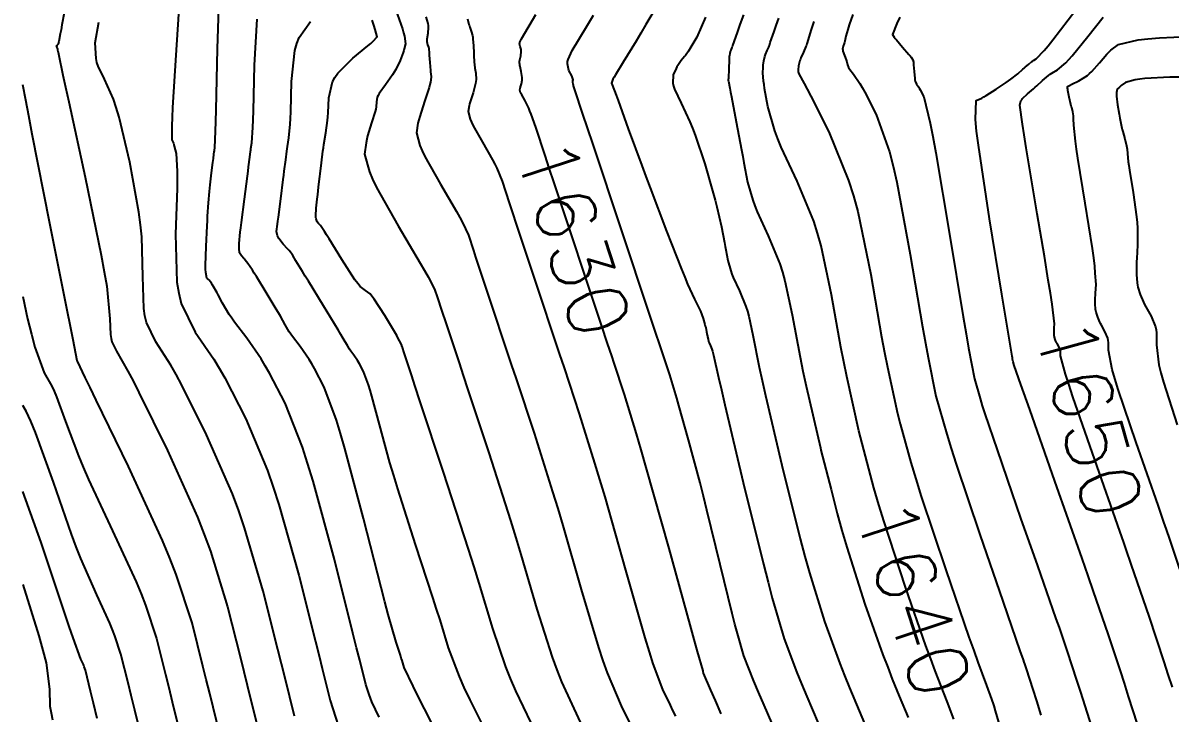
# Model space of a CAD drawing. Header units: metres. Extents: x 837117 to 838479, y 1189012 to 1191015.
# Drawn here: x 837476.5 to 837549.9, y 1190137.5 to 1190181.6 of the extents above; entities that cross this region are included whole.
import ezdxf

# ---------------------------------------------------------------- set-up
doc = ezdxf.new("R2010")
doc.units = ezdxf.units.M
doc.header["$LTSCALE"] = 0.3
doc.layers.add('COTAS 10', color=1, linetype='Continuous')
doc.layers.add('COTAS INT', color=252, linetype='Continuous')
doc.styles.get("Standard").update_dxf_attribs({"font": 'simplex.shx'})

msp = doc.modelspace()

# ---------------------------------------------------------------- linework, layer by layer
at = {"layer": 'COTAS 10'}
for points in [[(837479.291, 1190183.015), (837479.009, 1190181.476), (837478.952, 1190181.168), (837478.904, 1190180.911), (837478.805, 1190180.412), (837478.766, 1190180.276), (837478.755, 1190180.248), (837478.745, 1190180.224), (837478.709, 1190180.173), (837478.682, 1190180.151), (837478.678, 1190180.145), (837478.675, 1190180.139), (837478.676, 1190180.118), (837478.68, 1190180.105), (837478.679, 1190180.103), (837478.677, 1190180.104), (837478.661, 1190180.114), (837478.649, 1190180.117), (837478.649, 1190180.113), (837478.651, 1190180.107), (837478.671, 1190180.068), (837478.696, 1190180.019), (837478.706, 1190179.995), (837478.716, 1190179.959), (837478.729, 1190179.887), (837478.735, 1190179.853), (837478.743, 1190179.813), (837478.781, 1190179.619), (837479.072, 1190178.269), (837479.239, 1190177.501), (837479.444, 1190176.561), (837480.495, 1190171.744), (837481.527, 1190166.746), (837481.719, 1190165.693), (837481.871, 1190164.783), (837482.082, 1190162.693), (837482.114, 1190161.672), (837482.153, 1190161.435), (837482.205, 1190161.22), (837482.499, 1190160.61), (837483.23, 1190159.347), (837483.556, 1190158.719), (837483.937, 1190157.972), (837485.759, 1190154.268), (837487.673, 1190150.003), (837488.111, 1190148.902), (837488.508, 1190147.835), (837489.612, 1190144.268), (837490.43, 1190141.005), (837490.648, 1190140.131), (837490.861, 1190139.268), (837491.599, 1190136.254)], [(837506.893, 1190134.796), (837505.123, 1190138.325), (837504.755, 1190139.109), (837504.439, 1190139.809), (837503.738, 1190141.641), (837503.199, 1190143.437), (837502.985, 1190144.115), (837502.744, 1190144.872), (837501.641, 1190148.257), (837500.503, 1190151.805), (837500.24, 1190152.665), (837499.999, 1190153.47), (837499.318, 1190155.935), (837498.838, 1190157.741), (837498.724, 1190158.131), (837498.619, 1190158.475), (837498.306, 1190159.318), (837498.054, 1190159.804), (837497.986, 1190159.921), (837497.919, 1190160.03), (837497.687, 1190160.365), (837497.489, 1190160.625), (837497.444, 1190160.688), (837497.404, 1190160.748), (837497.295, 1190160.93), (837497.009, 1190161.42), (837496.857, 1190161.674), (837496.673, 1190161.979), (837495.745, 1190163.507), (837494.785, 1190165.084), (837494.58, 1190165.42), (837494.402, 1190165.712), (837493.981, 1190166.402), (837493.777, 1190166.733), (837493.736, 1190166.799), (837493.702, 1190166.853), (837493.634, 1190166.953), (837493.547, 1190167.048), (837493.501, 1190167.098), (837493.445, 1190167.159), (837493.16, 1190167.468), (837492.885, 1190167.819), (837492.835, 1190167.907), (837492.795, 1190167.991), (837492.745, 1190168.259), (837492.799, 1190168.727), (837492.826, 1190168.936), (837492.857, 1190169.18), (837493.009, 1190170.35), (837493.17, 1190171.582), (837493.206, 1190171.865), (837493.238, 1190172.123), (837493.324, 1190172.845), (837493.393, 1190173.4), (837493.414, 1190173.553), (837493.436, 1190173.705), (837493.523, 1190174.251), (837493.607, 1190175.135), (837493.627, 1190175.501), (837493.646, 1190175.919), (837493.702, 1190177.863), (837493.917, 1190179.842), (837494.035, 1190180.281), (837494.179, 1190180.674), (837494.913, 1190181.7)], [(837521.196, 1190137.44), (837520.831, 1190138.275), (837520.536, 1190138.948), (837520.065, 1190140.028), (837520.054, 1190140.063), (837520.051, 1190140.077), (837520.046, 1190140.094), (837520.028, 1190140.17), (837519.681, 1190141.426), (837519.471, 1190142.185), (837519.21, 1190143.123), (837517.856, 1190147.999), (837516.397, 1190153.185), (837516.071, 1190154.319), (837515.779, 1190155.323), (837515.005, 1190157.856), (837514.322, 1190159.916), (837514.208, 1190160.259), (837513.902, 1190161.18), (837513.558, 1190162.213), (837510.505, 1190171.374), (837510.191, 1190172.316), (837509.923, 1190173.124), (837509.323, 1190174.936), (837509.027, 1190175.774), (837508.95, 1190175.969), (837508.874, 1190176.148), (837508.618, 1190176.658), (837508.424, 1190177.003), (837508.388, 1190177.077), (837508.359, 1190177.143), (837508.317, 1190177.302), (837508.336, 1190177.423), (837508.346, 1190177.464), (837508.358, 1190177.509), (837508.418, 1190177.698), (837508.459, 1190177.947), (837508.459, 1190177.989), (837508.459, 1190178.03), (837508.454, 1190178.118), (837508.395, 1190178.487), (837508.323, 1190178.822), (837508.309, 1190178.89), (837508.298, 1190178.946), (837508.281, 1190179.058), (837508.294, 1190179.151), (837508.302, 1190179.195), (837508.312, 1190179.247), (837508.361, 1190179.501), (837508.394, 1190179.778), (837508.393, 1190179.844), (837508.388, 1190179.906), (837508.332, 1190180.092), (837508.293, 1190180.264), (837508.298, 1190180.317), (837508.311, 1190180.372), (837508.414, 1190180.592), (837509.324, 1190182.131)], [(837536.072, 1190137.087), (837535.658, 1190138.219), (837534.875, 1190140.189), (837534.597, 1190140.938), (837534.292, 1190141.776), (837532.973, 1190145.534), (837531.61, 1190149.704), (837531.278, 1190150.801), (837530.966, 1190151.873), (837530.11, 1190155.127), (837530.002, 1190155.534), (837529.225, 1190158.995), (837529.031, 1190159.94), (837528.846, 1190160.879), (837528.25, 1190164.224), (837527.586, 1190167.351), (837527.356, 1190168.152), (837527.107, 1190168.926), (837526.045, 1190171.489), (837525.036, 1190173.669), (837524.82, 1190174.202), (837524.632, 1190174.704), (837524.184, 1190176.262), (837523.971, 1190177.419), (837523.931, 1190177.668), (837523.899, 1190177.887), (837523.854, 1190178.421), (837523.87, 1190178.742), (837523.877, 1190178.826), (837523.886, 1190178.908), (837523.926, 1190179.188), (837523.988, 1190179.45), (837524.009, 1190179.52), (837524.033, 1190179.589), (837524.137, 1190179.832), (837524.239, 1190180.056), (837524.261, 1190180.114), (837524.281, 1190180.169), (837524.333, 1190180.353), (837524.569, 1190181.054), (837524.705, 1190181.436), (837524.873, 1190181.9)], [(837550.065, 1190139.13), (837549.797, 1190139.949), (837549.53, 1190140.764), (837548.565, 1190143.666), (837547.446, 1190146.946), (837547.082, 1190147.999), (837546.951, 1190148.376), (837546.694, 1190149.114), (837545.099, 1190153.666), (837543.698, 1190157.705), (837543.434, 1190158.498), (837543.222, 1190159.149), (837542.904, 1190160.326), (837542.904, 1190160.571), (837542.894, 1190160.636), (837542.88, 1190160.699), (837542.789, 1190160.913), (837542.682, 1190161.107), (837542.657, 1190161.156), (837542.633, 1190161.203), (837542.565, 1190161.36), (837542.519, 1190161.51), (837542.51, 1190161.554), (837542.502, 1190161.599), (837542.489, 1190161.77), (837542.49, 1190161.97), (837542.492, 1190162.034), (837542.495, 1190162.101), (837542.513, 1190162.375), (837542.358, 1190163.631), (837542.253, 1190164.318), (837542.12, 1190165.153), (837541.866, 1190166.682), (837541.414, 1190169.392), (837540.705, 1190173.623), (837540.57, 1190174.451), (837540.462, 1190175.132), (837540.293, 1190176.35), (837540.372, 1190176.613), (837540.42, 1190176.691), (837540.479, 1190176.77), (837540.786, 1190177.075), (837541.167, 1190177.399), (837541.272, 1190177.491), (837541.377, 1190177.585), (837541.756, 1190177.93), (837542.134, 1190178.248), (837542.238, 1190178.324), (837542.342, 1190178.395), (837542.715, 1190178.609), (837543.236, 1190179.044), (837543.434, 1190179.256), (837543.654, 1190179.506), (837544.642, 1190180.737), (837545.624, 1190181.977)], [(837476.514, 1190145.69), (837477.538, 1190142.41), (837477.794, 1190141.482), (837477.991, 1190140.694), (837478.215, 1190139.008), (837478.242, 1190137.916), (837478.313, 1190137.502), (837478.413, 1190137.041)]]:
    msp.add_lwpolyline(points, dxfattribs=at)
at = {"layer": 'COTAS INT'}
for points in [[(837499.308, 1190137.225), (837498.846, 1190138.207), (837498.747, 1190138.441), (837498.66, 1190138.659), (837498.448, 1190139.308), (837498.059, 1190140.863), (837497.861, 1190141.651), (837497.624, 1190142.595), (837496.438, 1190147.298), (837495.077, 1190152.309), (837494.729, 1190153.447), (837494.394, 1190154.477), (837493.287, 1190157.298), (837492.287, 1190159.221), (837492.019, 1190159.686), (837491.755, 1190160.121), (837490.832, 1190161.445), (837490.048, 1190162.477), (837489.871, 1190162.727), (837489.711, 1190162.963), (837489.282, 1190163.684), (837489.005, 1190164.221), (837488.943, 1190164.34), (837488.886, 1190164.445), (837488.733, 1190164.717), (837488.629, 1190164.884), (837488.603, 1190164.924), (837488.579, 1190164.96), (837488.503, 1190165.067), (837488.429, 1190165.155), (837488.406, 1190165.18), (837488.381, 1190165.204), (837488.284, 1190165.292), (837488.213, 1190165.654), (837488.205, 1190165.851), (837488.202, 1190166.09), (837488.236, 1190167.304), (837488.299, 1190168.639), (837488.316, 1190168.955), (837488.332, 1190169.247), (837488.386, 1190170.109), (837488.447, 1190170.832), (837488.467, 1190171.037), (837488.489, 1190171.244), (837488.582, 1190172.011), (837488.668, 1190172.67), (837488.686, 1190172.81), (837488.702, 1190172.93), (837488.737, 1190173.212), (837488.756, 1190173.371), (837488.762, 1190173.415), (837488.769, 1190173.459), (837488.794, 1190173.616), (837488.835, 1190174.682), (837488.851, 1190175.299), (837488.87, 1190176.055), (837488.956, 1190179.949), (837489.098, 1190183.862)], [(837517.852, 1190184.004), (837516.379, 1190181.503), (837516.044, 1190180.941), (837515.742, 1190180.437), (837514.915, 1190179.088), (837514.425, 1190178.289), (837514.335, 1190178.131), (837514.264, 1190178), (837514.172, 1190177.755), (837514.358, 1190177.268), (837514.463, 1190176.984), (837514.59, 1190176.635), (837515.245, 1190174.838), (837516.111, 1190172.485), (837516.372, 1190171.785), (837516.643, 1190171.065), (837517.699, 1190168.293), (837518.654, 1190165.856), (837518.86, 1190165.347), (837519.042, 1190164.91), (837519.491, 1190163.931), (837519.748, 1190163.434), (837519.808, 1190163.301), (837519.865, 1190163.171), (837520.03, 1190162.715), (837520.147, 1190162.313), (837520.174, 1190162.216), (837520.197, 1190162.125), (837520.26, 1190161.846), (837520.3, 1190161.63), (837520.31, 1190161.578), (837520.32, 1190161.529), (837520.348, 1190161.381), (837520.388, 1190161.24), (837520.404, 1190161.196), (837520.422, 1190161.15), (837520.508, 1190160.965), (837520.597, 1190160.75), (837520.618, 1190160.685), (837520.637, 1190160.617), (837520.693, 1190160.355), (837521.013, 1190158.94), (837521.2, 1190158.146), (837521.428, 1190157.178), (837522.605, 1190152.23), (837523.891, 1190146.995), (837524.189, 1190145.845), (837524.46, 1190144.826), (837525.228, 1190142.23), (837526.039, 1190140.079), (837526.337, 1190139.34), (837526.668, 1190138.54), (837528.129, 1190135.131)], [(837486.534, 1190183.161), (837486.3, 1190179.544), (837486.088, 1190176.203), (837486.056, 1190175.555), (837486.034, 1190175.027), (837486.048, 1190174.119), (837486.142, 1190173.91), (837486.17, 1190173.822), (837486.2, 1190173.722), (837486.314, 1190173.251), (837486.381, 1190172.125), (837486.38, 1190171.611), (837486.371, 1190171.01), (837486.268, 1190168.107), (837486.364, 1190165.031), (837486.481, 1190164.321), (837486.637, 1190163.672), (837487.524, 1190161.835), (837488.717, 1190160.11), (837489.066, 1190159.531), (837489.423, 1190158.907), (837490.778, 1190156.288), (837492.154, 1190152.986), (837492.523, 1190151.932), (837492.888, 1190150.817), (837494.163, 1190146.288), (837495.226, 1190142.065), (837495.457, 1190141.144), (837495.66, 1190140.331), (837496.165, 1190138.29), (837496.689, 1190136.686)], [(837500.38, 1190182.423), (837500.795, 1190181.223), (837500.87, 1190180.972), (837500.928, 1190180.755), (837500.992, 1190180.266), (837500.909, 1190179.945), (837500.874, 1190179.835), (837500.834, 1190179.715), (837500.647, 1190179.205), (837500.369, 1190178.618), (837500.272, 1190178.45), (837500.167, 1190178.28), (837499.715, 1190177.644), (837499.315, 1190177.081), (837499.243, 1190176.956), (837499.188, 1190176.846), (837499.129, 1190176.558), (837499.112, 1190176.23), (837499.083, 1190176.093), (837499.044, 1190175.937), (837498.816, 1190175.208), (837498.569, 1190174.379), (837498.518, 1190174.161), (837498.474, 1190173.946), (837498.378, 1190173.21), (837498.679, 1190172.077), (837498.885, 1190171.613), (837499.145, 1190171.083), (837500.527, 1190168.626), (837501.936, 1190166.251), (837502.213, 1190165.773), (837502.441, 1190165.373), (837502.856, 1190164.576), (837503.04, 1190164.021), (837503.122, 1190163.773), (837503.218, 1190163.485), (837503.679, 1190162.103), (837504.417, 1190159.878), (837504.689, 1190159.058), (837504.99, 1190158.148), (837506.317, 1190154.127), (837507.713, 1190149.795), (837508.056, 1190148.69), (837508.381, 1190147.626), (837509.401, 1190144.127), (837510.371, 1190141.05), (837510.665, 1190140.254), (837510.97, 1190139.481), (837512.162, 1190136.888)], [(837548.395, 1190134.994), (837547.26, 1190138.537), (837546.986, 1190139.385), (837546.729, 1190140.175), (837545.946, 1190142.545), (837545.016, 1190145.254), (837544.667, 1190146.258), (837544.279, 1190147.372), (837542.545, 1190152.308), (837540.933, 1190156.882), (837540.368, 1190158.485), (837539.939, 1190159.703), (837539.89, 1190159.85), (837539.883, 1190159.874), (837539.864, 1190159.939), (837539.835, 1190160.103), (837539.82, 1190160.189), (837539.803, 1190160.293), (837539.446, 1190162.474), (837539.152, 1190164.266), (837538.361, 1190169.079), (837537.646, 1190173.784), (837537.534, 1190174.69), (837537.458, 1190175.423), (837537.496, 1190176.636), (837537.862, 1190176.801), (837537.994, 1190176.873), (837538.139, 1190176.957), (837538.774, 1190177.357), (837539.426, 1190177.799), (837539.582, 1190177.91), (837539.727, 1190178.015), (837540.164, 1190178.355), (837540.496, 1190178.636), (837540.576, 1190178.705), (837540.65, 1190178.769), (837540.874, 1190178.97), (837541.062, 1190179.128), (837541.113, 1190179.166), (837541.165, 1190179.202), (837541.351, 1190179.308), (837541.852, 1190179.841), (837542.103, 1190180.146), (837542.402, 1190180.519), (837543.888, 1190182.431)], [(837493.882, 1190137.272), (837493.26, 1190139.8), (837493.052, 1190140.638), (837492.828, 1190141.535), (837491.888, 1190145.278), (837490.698, 1190149.326), (837490.317, 1190150.417), (837489.913, 1190151.494), (837488.269, 1190155.278), (837486.68, 1190158.439), (837486.311, 1190159.125), (837485.973, 1190159.728), (837485.012, 1190161.223), (837484.421, 1190162.446), (837484.317, 1190162.878), (837484.239, 1190163.352), (837484.175, 1190165.4), (837484.114, 1190167.927), (837484.039, 1190168.701), (837483.938, 1190169.508), (837483.362, 1190172.694), (837482.66, 1190175.577), (837482.481, 1190176.193), (837482.307, 1190176.73), (837481.732, 1190178.011), (837481.317, 1190178.832), (837481.244, 1190179.079), (837481.189, 1190179.335), (837481.143, 1190180.331), (837481.379, 1190181.646)], [(837504.258, 1190133.75), (837502.2, 1190137.747), (837501.799, 1190138.537), (837501.473, 1190139.189), (837500.906, 1190140.398), (837500.775, 1190140.833), (837500.724, 1190140.998), (837500.665, 1190141.181), (837500.398, 1190142.002), (837499.888, 1190143.789), (837499.676, 1190144.582), (837499.435, 1190145.505), (837498.308, 1190149.912), (837497.117, 1190154.394), (837496.834, 1190155.363), (837496.572, 1190156.215), (837495.797, 1190158.308), (837495.171, 1190159.512), (837495.003, 1190159.803), (837494.837, 1190160.076), (837494.259, 1190160.905), (837493.768, 1190161.551), (837493.657, 1190161.708), (837493.558, 1190161.855), (837493.288, 1190162.307), (837492.984, 1190162.86), (837492.861, 1190163.071), (837492.722, 1190163.306), (837492.084, 1190164.367), (837491.45, 1190165.396), (837491.314, 1190165.613), (837491.194, 1190165.8), (837490.906, 1190166.228), (837490.734, 1190166.444), (837490.688, 1190166.497), (837490.644, 1190166.548), (837490.49, 1190166.705), (837490.378, 1190166.909), (837490.36, 1190166.989), (837490.347, 1190167.079), (837490.345, 1190167.49), (837490.418, 1190168.216), (837490.452, 1190168.506), (837490.491, 1190168.833), (837490.684, 1190170.334), (837490.878, 1190171.813), (837490.918, 1190172.126), (837490.953, 1190172.397), (837491.03, 1190173.028), (837491.075, 1190173.386), (837491.088, 1190173.484), (837491.102, 1190173.582), (837491.158, 1190173.933), (837491.221, 1190174.909), (837491.239, 1190175.4), (837491.258, 1190175.987), (837491.329, 1190178.906), (837491.507, 1190181.852)], [(837509.528, 1190135.842), (837508.046, 1190138.903), (837507.71, 1190139.681), (837507.405, 1190140.43), (837506.569, 1190142.884), (837505.705, 1190145.791), (837505.381, 1190146.826), (837505.022, 1190147.96), (837503.421, 1190152.884), (837501.917, 1190157.445), (837501.618, 1190158.35), (837501.37, 1190159.1), (837500.902, 1190160.516), (837500.789, 1190160.855), (837500.766, 1190160.925), (837500.746, 1190160.986), (837500.701, 1190161.122), (837500.527, 1190161.437), (837500.426, 1190161.611), (837500.302, 1190161.822), (837499.662, 1190162.895), (837498.991, 1190163.941), (837498.847, 1190164.135), (837498.722, 1190164.287), (837498.424, 1190164.489), (837498.085, 1190164.751), (837497.934, 1190164.94), (837497.759, 1190165.18), (837496.923, 1190166.47), (837496.107, 1190167.79), (837495.945, 1190168.049), (837495.81, 1190168.262), (837495.553, 1190168.647), (837495.473, 1190168.735), (837495.45, 1190168.761), (837495.426, 1190168.787), (837495.335, 1190168.886), (837495.271, 1190169.083), (837495.263, 1190169.172), (837495.26, 1190169.275), (837495.285, 1190169.769), (837495.341, 1190170.333), (837495.357, 1190170.481), (837495.373, 1190170.624), (837495.433, 1190171.108), (837495.498, 1190171.626), (837495.518, 1190171.79), (837495.538, 1190171.962), (837495.618, 1190172.661), (837495.711, 1190173.414), (837495.74, 1190173.621), (837495.77, 1190173.828), (837495.887, 1190174.569), (837495.993, 1190175.362), (837496.015, 1190175.602), (837496.034, 1190175.85), (837496.076, 1190176.82), (837496.327, 1190177.832), (837496.477, 1190178.107), (837496.663, 1190178.38), (837497.627, 1190179.348), (837498.59, 1190180.136), (837498.776, 1190180.296), (837498.926, 1190180.431), (837499.176, 1190180.709), (837499.048, 1190181.188), (837498.96, 1190181.451), (837498.85, 1190181.77)], [(837502.297, 1190181.995), (837502.416, 1190181.558), (837502.432, 1190181.44), (837502.441, 1190181.324), (837502.413, 1190180.917), (837502.366, 1190180.566), (837502.363, 1190180.486), (837502.364, 1190180.412), (837502.403, 1190180.205), (837502.458, 1190180.062), (837502.468, 1190180.028), (837502.477, 1190179.996), (837502.492, 1190179.904), (837502.502, 1190179.729), (837502.507, 1190179.645), (837502.513, 1190179.547), (837502.546, 1190179.063), (837502.584, 1190178.567), (837502.594, 1190178.46), (837502.604, 1190178.366), (837502.637, 1190178.137), (837502.59, 1190177.812), (837502.549, 1190177.658), (837502.497, 1190177.476), (837502.206, 1190176.586), (837501.902, 1190175.625), (837501.841, 1190175.399), (837501.79, 1190175.189), (837501.691, 1190174.574), (837501.906, 1190173.766), (837502.053, 1190173.434), (837502.238, 1190173.056), (837503.224, 1190171.304), (837504.249, 1190169.55), (837504.459, 1190169.172), (837504.637, 1190168.84), (837505.012, 1190168.029), (837505.334, 1190167.055), (837505.479, 1190166.621), (837505.647, 1190166.114), (837506.455, 1190163.691), (837507.464, 1190160.656), (837507.76, 1190159.765), (837508.062, 1190158.852), (837509.213, 1190155.37), (837510.403, 1190151.63), (837510.731, 1190150.555), (837511.058, 1190149.462), (837512.232, 1190145.37), (837513.337, 1190141.671), (837513.62, 1190140.826), (837513.893, 1190140.059), (837514.797, 1190137.934), (837515.788, 1190135.927)], [(837504.968, 1190181.869), (837505.054, 1190181.506), (837505.078, 1190181.417), (837505.103, 1190181.333), (837505.196, 1190181.073), (837505.276, 1190180.794), (837505.292, 1190180.697), (837505.306, 1190180.593), (837505.337, 1190180.148), (837505.353, 1190179.693), (837505.358, 1190179.583), (837505.363, 1190179.48), (837505.381, 1190179.162), (837505.41, 1190178.877), (837505.422, 1190178.794), (837505.436, 1190178.709), (837505.499, 1190178.387), (837505.516, 1190177.993), (837505.5, 1190177.863), (837505.475, 1190177.723), (837505.312, 1190177.142), (837505.13, 1190176.567), (837505.094, 1190176.431), (837505.063, 1190176.306), (837505.004, 1190175.938), (837505.132, 1190175.454), (837505.22, 1190175.256), (837505.331, 1190175.03), (837505.921, 1190173.981), (837506.562, 1190172.849), (837506.704, 1190172.57), (837506.832, 1190172.307), (837507.167, 1190171.483), (837507.628, 1190170.09), (837507.835, 1190169.468), (837508.076, 1190168.744), (837509.231, 1190165.278), (837510.831, 1190160.473), (837511.135, 1190159.555), (837512.109, 1190156.613), (837513.094, 1190153.466), (837513.406, 1190152.419), (837513.735, 1190151.297), (837515.064, 1190146.613), (837516.303, 1190142.292), (837516.575, 1190141.398), (837516.816, 1190140.636), (837517.431, 1190138.98), (837517.921, 1190137.989), (837518.083, 1190137.647), (837518.257, 1190137.275)], [(837525.619, 1190134.102), (837523.932, 1190137.99), (837523.584, 1190138.808), (837523.287, 1190139.514), (837522.646, 1190141.129), (837522.228, 1190142.565), (837522.073, 1190143.158), (837521.899, 1190143.835), (837521.129, 1190146.986), (837520.28, 1190150.461), (837520.057, 1190151.343), (837519.839, 1190152.189), (837519.099, 1190154.956), (837518.486, 1190157.136), (837518.349, 1190157.613), (837518.226, 1190158.034), (837517.9, 1190159.099), (837517.281, 1190160.962), (837516.973, 1190161.888), (837516.605, 1190162.991), (837512.988, 1190173.84), (837512.636, 1190174.895), (837512.347, 1190175.762), (837511.83, 1190177.316), (837511.746, 1190177.588), (837511.73, 1190177.645), (837511.717, 1190177.695), (837511.698, 1190177.81), (837511.702, 1190177.874), (837511.706, 1190177.908), (837511.715, 1190177.966), (837511.682, 1190178.09), (837511.657, 1190178.148), (837511.625, 1190178.217), (837511.452, 1190178.551), (837511.353, 1190178.994), (837511.367, 1190179.131), (837511.399, 1190179.273), (837511.665, 1190179.84), (837512.575, 1190181.355), (837513.013, 1190182.096)], [(837520.185, 1190181.976), (837519.627, 1190180.695), (837519.368, 1190180.255), (837519.307, 1190180.154), (837519.252, 1190180.062), (837519.093, 1190179.804), (837518.946, 1190179.589), (837518.898, 1190179.524), (837518.847, 1190179.457), (837518.634, 1190179.196), (837518.413, 1190178.89), (837518.356, 1190178.794), (837518.302, 1190178.694), (837518.122, 1190178.294), (837518.098, 1190177.753), (837518.141, 1190177.564), (837518.206, 1190177.359), (837518.622, 1190176.475), (837519.194, 1190175.275), (837519.357, 1190174.869), (837519.522, 1190174.432), (837520.137, 1190172.589), (837520.683, 1190170.725), (837520.805, 1190170.274), (837520.914, 1190169.851), (837521.203, 1190168.56), (837521.393, 1190167.557), (837521.439, 1190167.315), (837521.482, 1190167.089), (837521.615, 1190166.403), (837521.798, 1190165.751), (837521.873, 1190165.547), (837521.958, 1190165.333), (837522.353, 1190164.473), (837522.767, 1190163.475), (837522.864, 1190163.174), (837522.953, 1190162.862), (837523.212, 1190161.645), (837523.624, 1190159.586), (837523.81, 1190158.744), (837524.027, 1190157.784), (837525.071, 1190153.331), (837526.249, 1190148.621), (837526.552, 1190147.497), (837526.843, 1190146.452), (837527.81, 1190143.331), (837528.79, 1190140.645), (837529.09, 1190139.873), (837529.403, 1190139.09), (837530.639, 1190136.161)], [(837522.618, 1190182.11), (837522.392, 1190181.493), (837522.21, 1190180.992), (837521.912, 1190180.156), (837521.889, 1190180.075), (837521.881, 1190180.05), (837521.871, 1190180.025), (837521.826, 1190179.926), (837521.78, 1190179.819), (837521.769, 1190179.788), (837521.76, 1190179.757), (837521.733, 1190179.642), (837521.715, 1190179.515), (837521.711, 1190179.476), (837521.708, 1190179.436), (837521.7, 1190179.279), (837521.693, 1190179.064), (837521.69, 1190178.987), (837521.687, 1190178.903), (837521.672, 1190178.534), (837521.655, 1190178.194), (837521.652, 1190178.127), (837521.648, 1190178.072), (837521.638, 1190177.974), (837521.636, 1190177.945), (837521.637, 1190177.935), (837521.638, 1190177.923), (837521.652, 1190177.87), (837521.739, 1190177.436), (837521.787, 1190177.183), (837521.846, 1190176.873), (837522.147, 1190175.275), (837522.485, 1190173.484), (837522.567, 1190173.052), (837522.644, 1190172.649), (837522.881, 1190171.424), (837523.208, 1190170.262), (837523.342, 1190169.898), (837523.494, 1190169.515), (837524.199, 1190167.981), (837524.937, 1190166.201), (837525.11, 1190165.663), (837525.269, 1190165.106), (837525.731, 1190162.934), (837526.235, 1190160.233), (837526.421, 1190159.342), (837526.626, 1190158.389), (837527.537, 1190154.433), (837527.574, 1190154.289), (837528.22, 1190151.765), (837528.608, 1190150.247), (837528.915, 1190149.149), (837529.227, 1190148.078), (837530.391, 1190144.433), (837531.541, 1190141.21), (837531.844, 1190140.406), (837532.139, 1190139.639), (837532.584, 1190138.559), (837533.148, 1190137.19)], [(837527.127, 1190181.689), (837527.019, 1190181.379), (837526.928, 1190181.116), (837526.753, 1190180.549), (837526.673, 1190180.264), (837526.641, 1190180.177), (837526.606, 1190180.088), (837526.448, 1190179.739), (837526.29, 1190179.38), (837526.255, 1190179.284), (837526.224, 1190179.19), (837526.143, 1190178.865), (837526.112, 1190178.595), (837526.113, 1190178.537), (837526.118, 1190178.485), (837526.168, 1190178.356), (837526.506, 1190177.735), (837526.692, 1190177.373), (837526.919, 1190176.929), (837528.07, 1190174.638), (837529.344, 1190171.519), (837529.647, 1190170.552), (837529.929, 1190169.541), (837530.77, 1190165.514), (837531.456, 1190161.525), (837531.641, 1190160.537), (837531.825, 1190159.6), (837532.468, 1190156.635), (837532.651, 1190155.967), (837533.324, 1190153.499), (837533.641, 1190152.453), (837533.993, 1190151.331), (837535.555, 1190146.635), (837537.044, 1190142.341), (837537.35, 1190141.471), (837537.61, 1190140.739), (837538.168, 1190139.249), (837538.49, 1190138.364), (837538.603, 1190138.014), (837538.629, 1190137.932), (837538.725, 1190137.619), (837539.249, 1190135.813)], [(837529.611, 1190182.131), (837529.382, 1190181.478), (837529.332, 1190181.323), (837529.287, 1190181.178), (837529.174, 1190180.746), (837529.099, 1190180.429), (837529.079, 1190180.356), (837529.059, 1190180.29), (837528.988, 1190180.106), (837528.959, 1190179.932), (837528.966, 1190179.872), (837528.979, 1190179.806), (837529.078, 1190179.526), (837529.192, 1190179.244), (837529.215, 1190179.178), (837529.233, 1190179.116), (837529.267, 1190178.933), (837529.331, 1190178.748), (837529.369, 1190178.684), (837529.416, 1190178.615), (837529.657, 1190178.323), (837530.061, 1190177.73), (837530.21, 1190177.472), (837530.376, 1190177.174), (837531.111, 1190175.756), (837531.956, 1190173.36), (837532.192, 1190172.444), (837532.429, 1190171.419), (837533.289, 1190166.804), (837534.067, 1190162.172), (837534.252, 1190161.135), (837534.424, 1190160.205), (837534.933, 1190157.737), (837535.621, 1190155.303), (837535.904, 1190154.395), (837536.229, 1190153.386), (837537.737, 1190148.898), (837539.209, 1190144.625), (837539.51, 1190143.752), (837539.765, 1190143.013), (837540.303, 1190141.464), (837540.509, 1190140.877), (837540.555, 1190140.744), (837540.597, 1190140.625), (837540.707, 1190140.303), (837541.127, 1190138.996), (837541.363, 1190138.256), (837541.651, 1190137.352)], [(837532.62, 1190181.981), (837532.434, 1190181.57), (837532.149, 1190180.872), (837532.259, 1190180.696), (837532.322, 1190180.614), (837532.399, 1190180.518), (837532.796, 1190180.051), (837533.195, 1190179.587), (837533.274, 1190179.493), (837533.339, 1190179.414), (837533.458, 1190179.25), (837533.488, 1190179.094), (837533.495, 1190179.019), (837533.503, 1190178.93), (837533.531, 1190178.497), (837533.571, 1190178.055), (837533.586, 1190177.962), (837533.604, 1190177.882), (837533.686, 1190177.695), (837533.815, 1190177.506), (837533.863, 1190177.423), (837533.916, 1190177.328), (837534.151, 1190176.874), (837534.569, 1190175.201), (837534.737, 1190174.336), (837534.928, 1190173.297), (837535.808, 1190168.094), (837536.678, 1190162.818), (837536.862, 1190161.733), (837537.023, 1190160.811), (837537.399, 1190158.838), (837537.752, 1190157.589), (837537.897, 1190157.123), (837538.064, 1190156.605), (837538.838, 1190154.3), (837539.788, 1190151.555), (837540.065, 1190150.759), (837540.349, 1190149.947), (837541.424, 1190146.886), (837542.394, 1190144.124), (837542.611, 1190143.501), (837542.806, 1190142.94), (837543.326, 1190141.424), (837543.928, 1190139.585), (837544.174, 1190138.82), (837544.456, 1190137.945), (837545.761, 1190133.858)], [(837551.184, 1190144.787), (837549.888, 1190148.601), (837549.677, 1190149.217), (837549.517, 1190149.68), (837549.141, 1190150.77), (837547.736, 1190154.787), (837546.591, 1190158.173), (837546.377, 1190158.864), (837546.209, 1190159.449), (837545.977, 1190160.671), (837545.978, 1190161.176), (837545.957, 1190161.308), (837545.927, 1190161.438), (837545.741, 1190161.88), (837545.52, 1190162.278), (837545.468, 1190162.379), (837545.42, 1190162.477), (837545.279, 1190162.798), (837545.184, 1190163.109), (837545.166, 1190163.199), (837545.15, 1190163.292), (837545.122, 1190163.643), (837545.125, 1190164.055), (837545.13, 1190164.186), (837545.136, 1190164.325), (837545.172, 1190164.887), (837545.125, 1190165.601), (837545.094, 1190166.055), (837545.029, 1190166.576), (837544.945, 1190167.182), (837544.481, 1190170.082), (837544.011, 1190172.951), (837543.922, 1190173.537), (837543.851, 1190174.034), (837543.744, 1190175.075), (837543.74, 1190175.479), (837543.735, 1190175.574), (837543.727, 1190175.662), (837543.684, 1190175.917), (837543.616, 1190176.186), (837543.593, 1190176.283), (837543.568, 1190176.389), (837543.464, 1190176.85), (837543.375, 1190177.275), (837543.36, 1190177.357), (837543.349, 1190177.425), (837543.342, 1190177.542), (837543.466, 1190177.609), (837543.626, 1190177.689), (837544.079, 1190177.909), (837544.621, 1190178.248), (837544.765, 1190178.365), (837544.906, 1190178.493), (837545.395, 1190179.043), (837545.868, 1190179.601), (837545.999, 1190179.734), (837546.131, 1190179.859), (837546.607, 1190180.232), (837547.861, 1190180.514), (837548.483, 1190180.581), (837549.224, 1190180.643), (837552.895, 1190180.828)], [(837551.679, 1190178.126), (837549.897, 1190178.136), (837548.3, 1190178.042), (837547.968, 1190178.006), (837547.684, 1190177.966), (837547.054, 1190177.784), (837546.78, 1190177.594), (837546.72, 1190177.548), (837546.667, 1190177.504), (837546.531, 1190177.372), (837546.479, 1190177.149), (837546.478, 1190177.048), (837546.483, 1190176.93), (837546.551, 1190176.365), (837546.647, 1190175.773), (837546.67, 1190175.638), (837546.691, 1190175.516), (837546.756, 1190175.184), (837546.828, 1190174.882), (837546.854, 1190174.779), (837546.883, 1190174.668), (837547.007, 1190174.201), (837547.121, 1190173.738), (837547.142, 1190173.63), (837547.159, 1190173.531), (837547.183, 1190173.249), (837547.236, 1190172.732), (837547.271, 1190172.486), (837547.315, 1190172.195), (837547.549, 1190170.771), (837547.769, 1190169.21), (837547.805, 1190168.833), (837547.83, 1190168.479), (837547.831, 1190167.4), (837547.777, 1190166.549), (837547.767, 1190166.339), (837547.76, 1190166.14), (837547.755, 1190165.516), (837547.798, 1190164.984), (837547.822, 1190164.844), (837547.85, 1190164.707), (837547.993, 1190164.237), (837548.206, 1190163.75), (837548.279, 1190163.602), (837548.358, 1190163.449), (837548.692, 1190162.847), (837548.974, 1190162.177), (837549.02, 1190161.981), (837549.051, 1190161.78), (837549.05, 1190161.016), (837549.196, 1190159.749), (837549.321, 1190159.231), (837549.483, 1190158.641), (837550.374, 1190155.908)], [(837489.316, 1190135.237), (837488.462, 1190138.736), (837488.243, 1190139.624), (837488.032, 1190140.476), (837487.337, 1190143.258), (837486.32, 1190146.341), (837485.906, 1190147.382), (837485.435, 1190148.506), (837483.258, 1190153.242), (837481.205, 1190157.481), (837480.813, 1190158.29), (837480.498, 1190158.942), (837479.996, 1190159.981), (837479.993, 1190159.989), (837479.993, 1190159.99), (837479.992, 1190159.992), (837479.989, 1190159.996), (837479.72, 1190161.344), (837479.551, 1190162.192), (837479.34, 1190163.247), (837478.24, 1190168.773), (837477.111, 1190174.487), (837476.883, 1190175.659), (837476.692, 1190176.655), (837476.514, 1190177.635)], [(837476.514, 1190164.112), (837476.816, 1190162.69), (837477.054, 1190161.704), (837477.27, 1190160.877), (837477.87, 1190159.228), (837478.357, 1190158.382), (837478.502, 1190158.063), (837478.651, 1190157.708), (837479.228, 1190156.116), (837480.059, 1190153.931), (837480.369, 1190153.202), (837480.714, 1190152.418), (837482.247, 1190149.136), (837483.75, 1190145.868), (837484.075, 1190145.093), (837484.36, 1190144.375), (837485.062, 1190142.247), (837485.635, 1190139.946), (837485.839, 1190139.117), (837486.062, 1190138.205), (837487.034, 1190134.219)], [(837484.751, 1190133.201), (837483.663, 1190137.673), (837483.434, 1190138.61), (837483.237, 1190139.416), (837482.787, 1190141.237), (837482.401, 1190142.408), (837482.243, 1190142.804), (837482.065, 1190143.231), (837481.237, 1190145.03), (837480.222, 1190147.355), (837479.924, 1190148.113), (837479.619, 1190148.921), (837478.459, 1190152.251), (837477.309, 1190155.427), (837477.011, 1190156.136), (837476.722, 1190156.773), (837476.514, 1190157.135)], [(837481.263, 1190137.141), (837481.03, 1190138.103), (837480.839, 1190138.886), (837480.512, 1190140.227), (837480.441, 1190140.442), (837480.412, 1190140.515), (837480.379, 1190140.593), (837480.227, 1190140.924), (837479.73, 1190142.292), (837479.479, 1190143.024), (837479.18, 1190143.91), (837477.69, 1190148.387), (837476.514, 1190151.636)]]:
    msp.add_lwpolyline(points, dxfattribs=at)

# ---------------------------------------------------------------- texts
at = {"layer": 'COTAS 10', "char_height": 3.8, "attachment_point": 7}
for s, insert, rotation in [('1630', (837507.921, 1190173.487), 287.98119), ('1650', (837541.16, 1190162.122), 285.53358), ('1640', (837529.658, 1190150.439), 288.2912)]:
    msp.add_mtext(s, dxfattribs=dict(at, insert=insert, rotation=rotation))

doc.saveas('drawing.dxf')
